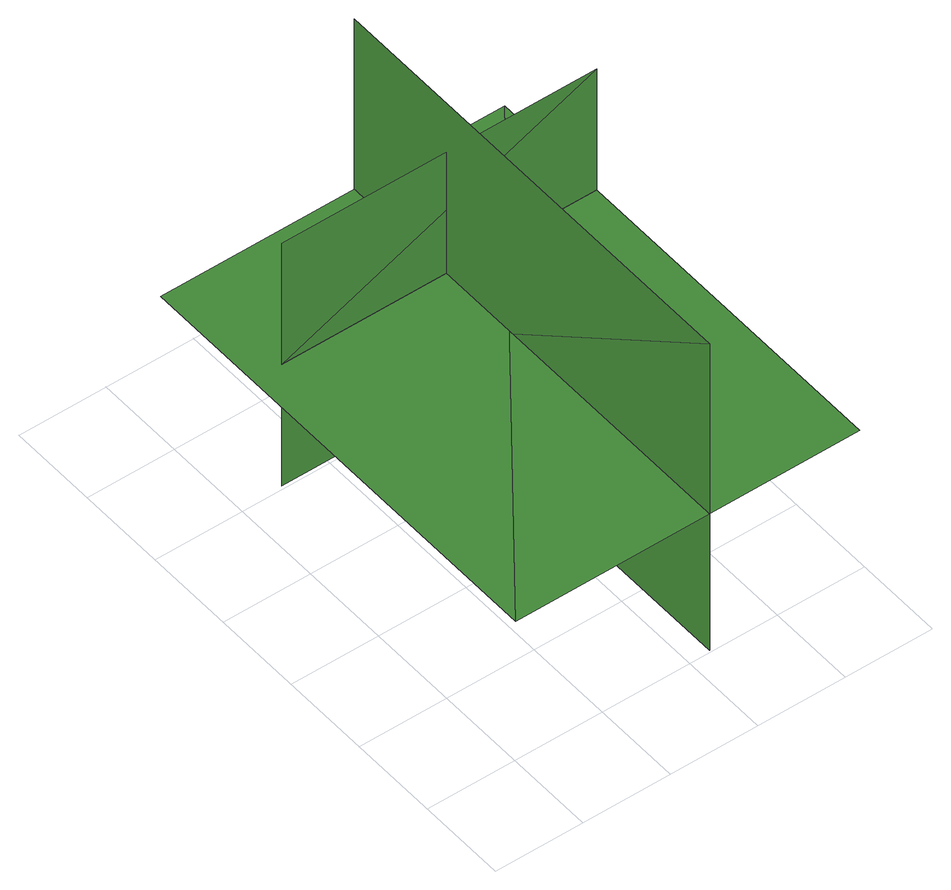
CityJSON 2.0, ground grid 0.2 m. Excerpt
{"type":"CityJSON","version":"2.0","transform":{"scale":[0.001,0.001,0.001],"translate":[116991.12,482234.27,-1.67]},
"CityObjects":{
"tree1":{"type":"SolitaryVegetationObject","geometry":[{"type":"MultiSurface","lod":"1","boundaries":[[[0,1,2]],[[0,2,3]],[[4,5,6]],[[4,6,7]],[[8,9,10]],[[8,10,11]],[[8,12,13]],[[8,13,9]]]}]}
},
"vertices":[
[6,4,355],[793,4,355],[793,1047,355],[6,1047,355],[449,4,792],[449,4,4],[449,1047,4],[449,1047,792],[73,777,355],[793,777,355],[793,777,43],[73,777,43],[73,777,666],[793,777,666]
]}
